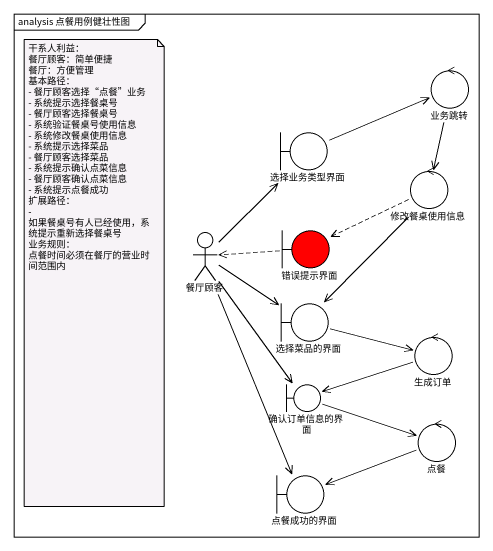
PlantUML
@startuml
mainframe analysis 点餐用例健壮性图
control 业务跳转
boundary 选择业务类型界面
control 修改餐桌使用信息
actor 餐厅顾客
boundary 错误提示界面 #FF0000
boundary 选择菜品的界面
control 生成订单
boundary 确认订单信息的界面
control 点餐
boundary 点餐成功的界面
业务跳转 --> 修改餐桌使用信息
选择业务类型界面 -right-> 业务跳转
修改餐桌使用信息 .left.> 错误提示界面
修改餐桌使用信息 --> 选择菜品的界面
餐厅顾客 -up-> 选择业务类型界面
餐厅顾客 -right-> 选择菜品的界面
餐厅顾客 --> 确认订单信息的界面
餐厅顾客 --> 点餐成功的界面
错误提示界面 .left.> 餐厅顾客
选择菜品的界面 -right-> 生成订单
生成订单 -left-> 确认订单信息的界面
确认订单信息的界面 -right-> 点餐
点餐 -left-> 点餐成功的界面
note as N1
  干系人利益：
  餐厅顾客：简单便捷
  餐厅：方便管理
  基本路径：
  - 餐厅顾客选择“点餐”业务
  - 系统提示选择餐桌号
  - 餐厅顾客选择餐桌号
  - 系统验证餐桌号使用信息
  - 系统修改餐桌使用信息
  - 系统提示选择菜品
  - 餐厅顾客选择菜品
  - 系统提示确认点菜信息
  - 餐厅顾客确认点菜信息
  - 系统提示点餐成功
  扩展路径：
  - 如果餐桌号有人已经使用，系统提示重新选择餐桌号
  业务规则：
  点餐时间必须在餐厅的营业时间范围内
end note
@enduml
